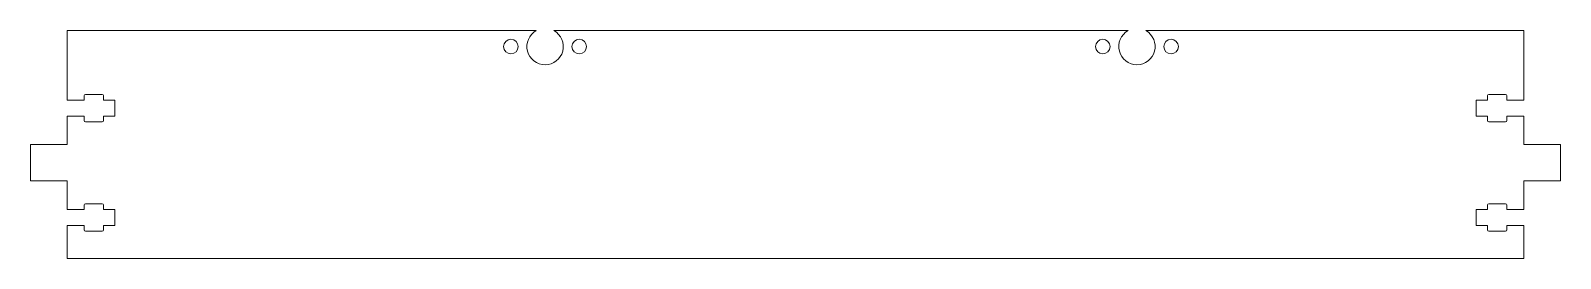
# Model space of a CAD drawing. Header units: millimetres. Extents: x -168 to 168, y -25 to 25.
import ezdxf

# ---------------------------------------------------------------- set-up
doc = ezdxf.new("R2010")
doc.units = ezdxf.units.MM

msp = doc.modelspace()

# ---------------------------------------------------------------- linework, layer by layer
at = {"color": 7, "linetype": 'Continuous', "lineweight": 15}
for p, q in [((-160, 25), (-56.94, 25)), ((-160, 9.75), (-160, 25)), ((-53.06, 25), (73.06, 25)), ((76.94, 25), (160, 25)), ((160, 9.75), (160, 25)), ((-156.2, 10.75), (-156.2, 9.75)), ((-152.25, 11), (-155.95, 11)), ((-152, 9.75), (-152, 10.75)), ((152, 9.75), (152, 10.75)), ((152.25, 11), (155.95, 11)), ((156.2, 10.75), (156.2, 9.75)), ((-156.2, 9.75), (-160, 9.75)), ((-149.5, 9.75), (-152, 9.75)), ((-149.5, 6.25), (-149.5, 9.75)), ((149.5, 6.25), (149.5, 9.75)), ((149.5, 9.75), (152, 9.75)), ((156.2, 9.75), (160, 9.75)), ((-160, 6.25), (-156.2, 6.25)), ((-160, 0), (-160, 6.25)), ((-156.2, 6.25), (-156.2, 5.25)), ((-155.95, 5), (-152.25, 5)), ((-152, 6.25), (-149.5, 6.25)), ((-152, 5.25), (-152, 6.25)), ((152, 6.25), (149.5, 6.25)), ((152, 5.25), (152, 6.25)), ((155.95, 5), (152.25, 5)), ((160, 6.25), (156.2, 6.25)), ((156.2, 6.25), (156.2, 5.25)), ((160, 0), (160, 6.25)), ((-168, 0), (-160, 0)), ((-168, -8), (-168, 0)), ((168, 0), (160, 0)), ((168, -8), (168, 0)), ((-160, -8), (-168, -8)), ((-160, -8), (-160, -14.25)), ((160, -8), (160, -14.25)), ((160, -8), (168, -8)), ((-156.2, -13.25), (-156.2, -14.25)), ((-152.25, -13), (-155.95, -13)), ((-152, -14.25), (-152, -13.25)), ((152, -14.25), (152, -13.25)), ((152.25, -13), (155.95, -13)), ((156.2, -13.25), (156.2, -14.25)), ((-156.2, -14.25), (-160, -14.25)), ((-149.5, -14.25), (-152, -14.25)), ((-149.5, -17.75), (-149.5, -14.25)), ((149.5, -17.75), (149.5, -14.25)), ((149.5, -14.25), (152, -14.25)), ((156.2, -14.25), (160, -14.25)), ((-160, -17.75), (-156.2, -17.75)), ((-160, -17.75), (-160, -25)), ((-156.2, -17.75), (-156.2, -18.75)), ((-155.95, -19), (-152.25, -19)), ((-152, -17.75), (-149.5, -17.75)), ((-152, -18.75), (-152, -17.75)), ((152, -17.75), (149.5, -17.75)), ((152, -18.75), (152, -17.75)), ((155.95, -19), (152.25, -19)), ((160, -17.75), (156.2, -17.75)), ((156.2, -17.75), (156.2, -18.75)), ((160, -17.75), (160, -25)), ((-160, -25), (160, -25))]:
    msp.add_line(p, q, dxfattribs=at)
for centre in [(-62.5, 21.5), (-47.5, 21.5), (67.5, 21.5), (82.5, 21.5)]:
    msp.add_circle(centre, 1.6, dxfattribs=at)
for centre, radius, start, end in [((-55, 21.5), 4, 118.955, 61.045), ((75, 21.5), 4, 118.955, 61.045), ((-155.95, 10.75), 0.25, 90, 180), ((-152.25, 10.75), 0.25, 0, 90), ((152.25, 10.75), 0.25, 90, 180), ((155.95, 10.75), 0.25, 0, 90), ((-155.95, 5.25), 0.25, 180, 270), ((-152.25, 5.25), 0.25, 270, 0), ((152.25, 5.25), 0.25, 180, 270), ((155.95, 5.25), 0.25, 270, 0), ((-155.95, -13.25), 0.25, 90, 180), ((-152.25, -13.25), 0.25, 0, 90), ((152.25, -13.25), 0.25, 90, 180), ((155.95, -13.25), 0.25, 0, 90), ((-155.95, -18.75), 0.25, 180, 270), ((-152.25, -18.75), 0.25, 270, 0), ((152.25, -18.75), 0.25, 180, 270), ((155.95, -18.75), 0.25, 270, 0)]:
    msp.add_arc(centre, radius, start, end, dxfattribs=at)

doc.saveas('drawing.dxf')
